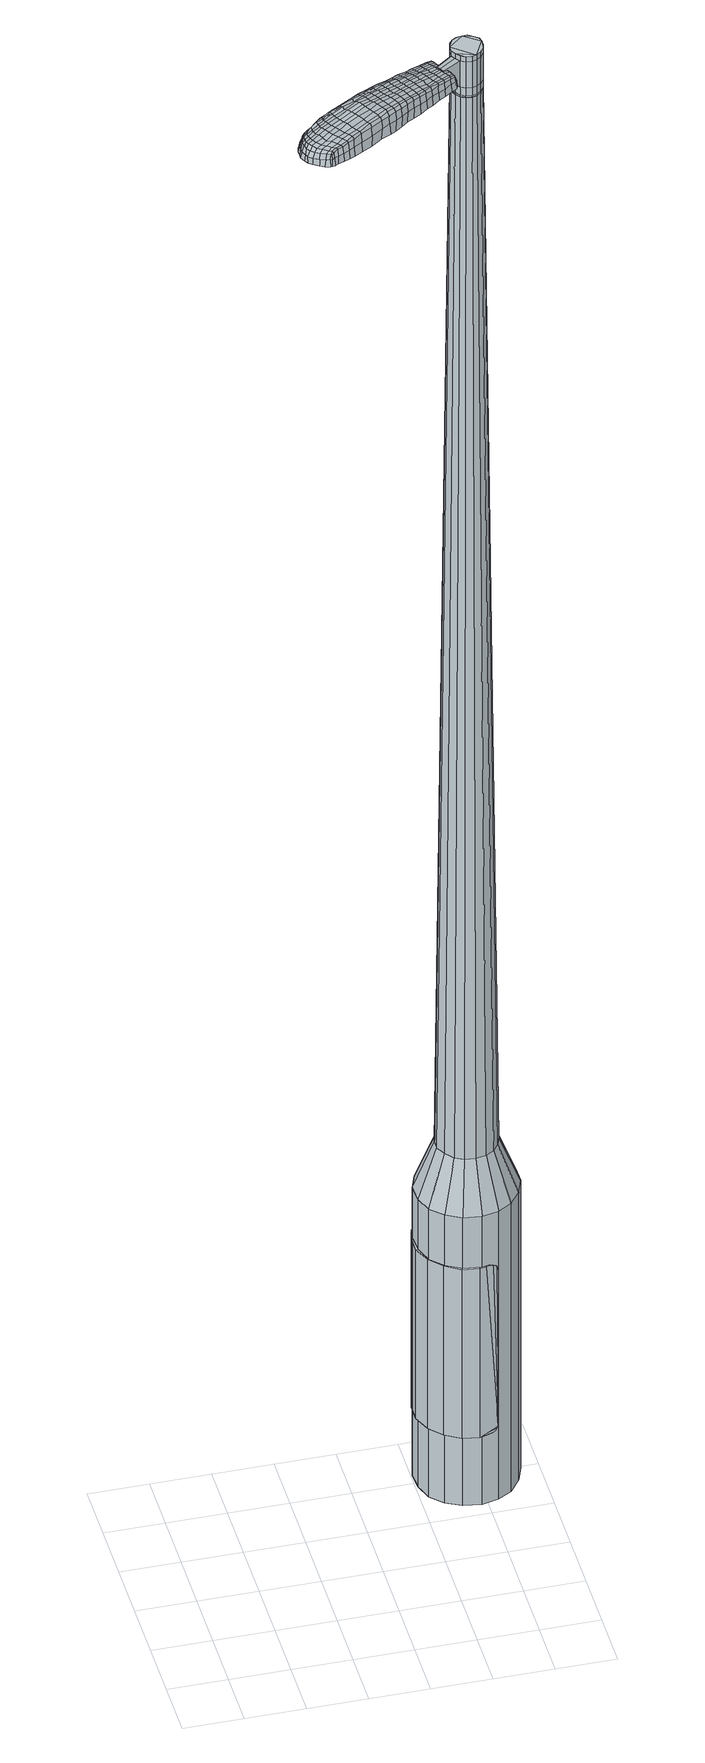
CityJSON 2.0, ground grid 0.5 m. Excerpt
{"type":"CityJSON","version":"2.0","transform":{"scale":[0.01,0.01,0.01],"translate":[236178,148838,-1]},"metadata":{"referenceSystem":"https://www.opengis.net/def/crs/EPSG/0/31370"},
"CityObjects":{
"object1":{"type":"GenericCityObject","attributes":{"cluster":32,"mean_distance_to_centroid":0.184,"new_centroid_x":236180.44,"new_centroid_y":148840.06,"mean_distance_to_camera":9.53,"H1":9.24,"H2":0.668,"Z_final":111.3,"cluster2":-1,"proj_x":236175.88,"proj_y":148832.77,"id_line":53256,"bearing_l":302.02,"distance":8.6,"orientation":"right","G_obj":212.02},"geometry":[{"type":"MultiSurface","lod":"2","boundaries":[[[0,1,2,3]],[[1,4,5,2]],[[4,6,7,5]],[[6,8,9,7]],[[8,10,11,9]],[[10,12,13,11]],[[12,14,15,13]],[[14,16,17,15]],[[16,18,19,17]],[[18,20,21,19]],[[20,22,23,21]],[[22,24,25,23]],[[24,26,27,25]],[[26,28,29,27]],[[28,30,31,29]],[[30,32,33,31]],[[32,34,35,33]],[[34,0,3,35]],[[36,37,38,39]],[[38,40,41,42]],[[41,43,42]],[[42,44,45,46]],[[45,47,46]],[[46,48,49,50]],[[49,51,50]],[[42,46,50,38]],[[50,52,39,38]],[[53,36,39]],[[2,5,7,35]],[[7,9,11,15]],[[11,13,15]],[[15,17,19,23]],[[19,21,23]],[[23,25,27,31]],[[27,29,31]],[[15,23,31,7]],[[31,33,35,7]],[[3,2,35]],[[1,0,54,55]],[[0,34,56,54]],[[34,32,57,56]],[[32,30,58,57]],[[30,28,59,58]],[[28,26,60,59]],[[26,24,61,60]],[[24,22,62,61]],[[22,20,63,62]],[[20,18,64,63]],[[18,16,65,64]],[[16,14,66,65]],[[14,12,67,66]],[[12,10,68,67]],[[10,8,69,68]],[[8,6,70,69]],[[6,4,71,70]],[[4,1,55,71]],[[55,54,72,73]],[[54,56,74,72]],[[56,57,75,74]],[[57,58,76,75]],[[58,59,77,76]],[[59,60,78,77]],[[60,61,79,78]],[[61,62,80,79]],[[62,63,81,80]],[[63,64,82,81]],[[64,65,83,82]],[[65,66,84,83]],[[66,67,85,84]],[[67,68,86,85]],[[68,69,87,86]],[[69,70,88,87]],[[70,71,89,88]],[[71,55,73,89]],[[72,90,91,92]],[[93,94,90,72]],[[95,96,94,93]],[[97,98,96,95]],[[99,100,98,97]],[[78,101,100,99]],[[102,103,101,78]],[[80,104,103,102]],[[81,105,104,80]],[[106,107,105,81]],[[83,108,107,106]],[[109,110,108,83]],[[85,111,110,109]],[[86,112,111,85]],[[113,114,112,86]],[[115,116,114,113]],[[89,117,116,115]],[[92,91,117,89]],[[118,119,120,121]],[[122,118,121,123]],[[124,122,123,125]],[[126,124,125,127]],[[128,126,127,129]],[[130,128,129,131]],[[132,130,131,133]],[[134,132,133,135]],[[136,134,135,137]],[[138,136,137,139]],[[140,138,139,141]],[[142,140,141,143]],[[144,142,143,145]],[[146,144,145,147]],[[148,146,147,149]],[[150,148,149,151]],[[73,72,92]],[[74,93,72]],[[74,75,95,93]],[[75,76,97,95]],[[76,77,99,97]],[[77,78,99]],[[79,102,78]],[[79,80,102]],[[82,106,81]],[[82,83,106]],[[84,109,83]],[[84,85,109]],[[87,113,86]],[[87,88,115,113]],[[88,89,115]],[[73,92,89]],[[152,91,90]],[[152,117,91]],[[153,116,117]],[[153,154,114,116]],[[154,112,114]],[[155,110,111]],[[155,108,110]],[[156,107,108]],[[156,105,107]],[[157,103,104]],[[157,101,103]],[[158,100,101]],[[158,159,98,100]],[[159,160,96,98]],[[160,161,94,96]],[[161,90,94]],[[39,52,150,162]],[[152,90,163,151]],[[53,39,162,119]],[[90,161,120,163]],[[36,53,119,118]],[[161,160,121,120]],[[37,36,118,122]],[[160,159,123,121]],[[38,37,122,124]],[[159,158,125,123]],[[40,38,124,126]],[[158,101,127,125]],[[41,40,126,128]],[[101,157,129,127]],[[43,41,128,130]],[[157,104,131,129]],[[42,43,130,132]],[[104,105,133,131]],[[44,42,132,134]],[[105,156,135,133]],[[45,44,134,136]],[[156,108,137,135]],[[47,45,136,138]],[[108,155,139,137]],[[46,47,138,140]],[[155,111,141,139]],[[48,46,140,142]],[[111,112,143,141]],[[49,48,142,144]],[[112,154,145,143]],[[51,49,144,146]],[[154,153,147,145]],[[50,51,146,148]],[[153,117,149,147]],[[52,50,148,150]],[[117,152,151,149]],[[150,151,164,165]],[[151,163,166,164]],[[163,120,167,166]],[[120,119,168,167]],[[119,162,169,168]],[[162,150,165,169]],[[170,171,172,173]],[[174,170,173,175]],[[170,174,176,177]],[[171,170,177,178]],[[179,180,181,182]],[[183,179,182,184]],[[179,183,185,186]],[[180,179,186,187]],[[188,189,190,191]],[[192,188,191,193]],[[188,192,194,195]],[[189,188,195,196]],[[197,198,199,200]],[[201,197,200,202]],[[197,201,203,204]],[[198,197,204,205]],[[206,207,208,209]],[[210,206,209,211]],[[206,210,212,213]],[[207,206,213,214]],[[215,216,217,218]],[[219,215,218,220]],[[215,219,221,222]],[[216,215,222,223]],[[224,225,226,227]],[[216,224,227,217]],[[224,216,223,228]],[[225,224,228,229]],[[230,231,232,233]],[[225,230,233,226]],[[230,225,229,234]],[[231,230,234,235]],[[236,174,175,237]],[[231,236,237,232]],[[236,231,235,238]],[[174,236,238,176]],[[239,240,241,242]],[[243,239,242,244]],[[239,243,245,246]],[[240,239,246,247]],[[248,249,250,251]],[[240,248,251,241]],[[248,240,247,252]],[[249,248,252,253]],[[254,255,256,257]],[[249,254,257,250]],[[254,249,253,258]],[[255,254,258,259]],[[260,261,262,263]],[[255,260,263,256]],[[260,255,259,264]],[[261,260,264,265]],[[266,171,178,267]],[[261,266,267,262]],[[266,261,265,268]],[[171,266,268,172]],[[269,270,271,272]],[[273,269,272,274]],[[269,273,275,276]],[[270,269,276,277]],[[278,279,280,281]],[[270,278,281,271]],[[278,270,277,282]],[[279,278,282,283]],[[284,285,286,287]],[[279,284,287,280]],[[284,279,283,288]],[[285,284,288,289]],[[290,183,184,291]],[[285,290,291,286]],[[290,285,289,292]],[[183,290,292,185]],[[293,294,295,296]],[[297,293,296,298]],[[293,297,299,300]],[[294,293,300,301]],[[302,303,304,305]],[[294,302,305,295]],[[302,294,301,306]],[[303,302,306,307]],[[308,309,310,311]],[[303,308,311,304]],[[308,303,307,312]],[[309,308,312,313]],[[314,315,316,317]],[[309,314,317,310]],[[314,309,313,318]],[[315,314,318,319]],[[320,180,187,321]],[[315,320,321,316]],[[320,315,319,322]],[[180,320,322,181]],[[323,209,208,324]],[[325,323,324,326]],[[323,325,327,328]],[[209,323,328,211]],[[329,325,326,330]],[[331,329,330,332]],[[329,331,333,334]],[[325,329,334,327]],[[335,331,332,336]],[[337,335,336,338]],[[335,337,339,340]],[[331,335,340,333]],[[341,337,338,342]],[[343,341,342,344]],[[341,343,345,346]],[[337,341,346,339]],[[347,343,344,348]],[[198,347,348,199]],[[347,198,205,349]],[[343,347,349,345]],[[350,351,196,195]],[[352,350,195,194]],[[350,352,353,354]],[[351,350,354,355]],[[356,357,355,354]],[[358,356,354,353]],[[356,358,359,360]],[[357,356,360,361]],[[362,363,361,360]],[[364,362,360,359]],[[362,364,365,366]],[[363,362,366,367]],[[368,369,367,366]],[[370,368,366,365]],[[368,370,203,201]],[[369,368,201,202]],[[371,372,373,374]],[[273,371,374,275]],[[371,273,274,375]],[[372,371,375,376]],[[377,192,193,378]],[[372,377,378,373]],[[377,372,376,379]],[[192,377,379,194]],[[380,381,382,383]],[[219,380,383,221]],[[380,219,220,384]],[[381,380,384,385]],[[386,387,388,389]],[[381,386,389,382]],[[386,381,385,390]],[[387,386,390,391]],[[392,189,196,393]],[[387,392,393,388]],[[392,387,391,394]],[[189,392,394,190]],[[395,396,397,398]],[[177,395,398,178]],[[395,177,176,399]],[[396,395,399,400]],[[401,402,403,404]],[[396,401,404,397]],[[401,396,400,405]],[[402,401,405,406]],[[407,200,199,408]],[[402,407,408,403]],[[407,402,406,409]],[[200,407,409,202]],[[410,411,412,413]],[[182,410,413,184]],[[410,182,181,414]],[[411,410,414,415]],[[416,204,203,417]],[[411,416,417,412]],[[416,411,415,418]],[[204,416,418,205]],[[419,420,421,422]],[[297,419,422,299]],[[419,297,298,423]],[[420,419,423,424]],[[425,210,211,426]],[[420,425,426,421]],[[425,420,424,427]],[[210,425,427,212]],[[428,429,430,431]],[[243,428,431,245]],[[428,243,244,432]],[[429,428,432,433]],[[434,435,436,437]],[[429,434,437,430]],[[434,429,433,438]],[[435,434,438,439]],[[440,207,214,441]],[[435,440,441,436]],[[440,435,439,442]],[[207,440,442,208]],[[443,444,433,432]],[[242,443,432,244]],[[443,242,241,445]],[[444,443,445,446]],[[447,448,439,438]],[[444,447,438,433]],[[447,444,446,449]],[[448,447,449,450]],[[451,324,208,442]],[[448,451,442,439]],[[451,448,450,452]],[[324,451,452,326]],[[453,454,455,456]],[[300,453,456,301]],[[453,300,299,422]],[[454,453,422,421]],[[457,328,327,458]],[[454,457,458,455]],[[457,454,421,426]],[[328,457,426,211]],[[459,460,446,445]],[[251,459,445,241]],[[459,251,250,461]],[[460,459,461,462]],[[463,464,450,449]],[[460,463,449,446]],[[463,460,462,465]],[[464,463,465,466]],[[467,330,326,452]],[[464,467,452,450]],[[467,464,466,468]],[[330,467,468,332]],[[469,470,471,472]],[[306,469,472,307]],[[469,306,301,456]],[[470,469,456,455]],[[473,334,333,474]],[[470,473,474,471]],[[473,470,455,458]],[[334,473,458,327]],[[475,476,462,461]],[[257,475,461,250]],[[475,257,256,477]],[[476,475,477,478]],[[479,480,466,465]],[[476,479,465,462]],[[479,476,478,481]],[[480,479,481,482]],[[483,336,332,468]],[[480,483,468,466]],[[483,480,482,484]],[[336,483,484,338]],[[485,486,487,488]],[[312,485,488,313]],[[485,312,307,472]],[[486,485,472,471]],[[489,340,339,490]],[[486,489,490,487]],[[489,486,471,474]],[[340,489,474,333]],[[491,492,478,477]],[[263,491,477,256]],[[491,263,262,493]],[[492,491,493,494]],[[495,496,482,481]],[[492,495,481,478]],[[495,492,494,497]],[[496,495,497,498]],[[499,342,338,484]],[[496,499,484,482]],[[499,496,498,500]],[[342,499,500,344]],[[501,502,503,504]],[[318,501,504,319]],[[501,318,313,488]],[[502,501,488,487]],[[505,346,345,506]],[[502,505,506,503]],[[505,502,487,490]],[[346,505,490,339]],[[507,508,494,493]],[[267,507,493,262]],[[507,267,178,398]],[[508,507,398,397]],[[509,510,498,497]],[[508,509,497,494]],[[509,508,397,404]],[[510,509,404,403]],[[511,348,344,500]],[[510,511,500,498]],[[511,510,403,408]],[[348,511,408,199]],[[512,513,415,414]],[[322,512,414,181]],[[512,322,319,504]],[[513,512,504,503]],[[514,349,205,418]],[[513,514,418,415]],[[514,513,503,506]],[[349,514,506,345]],[[515,516,376,375]],[[272,515,375,274]],[[515,272,271,517]],[[516,515,517,518]],[[519,352,194,379]],[[516,519,379,376]],[[519,516,518,520]],[[352,519,520,353]],[[521,522,523,524]],[[222,521,524,223]],[[521,222,221,383]],[[522,521,383,382]],[[525,526,527,528]],[[522,525,528,523]],[[525,522,382,389]],[[526,525,389,388]],[[529,351,355,530]],[[526,529,530,527]],[[529,526,388,393]],[[351,529,393,196]],[[531,532,518,517]],[[281,531,517,271]],[[531,281,280,533]],[[532,531,533,534]],[[535,358,353,520]],[[532,535,520,518]],[[535,532,534,536]],[[358,535,536,359]],[[537,538,539,540]],[[228,537,540,229]],[[537,228,223,524]],[[538,537,524,523]],[[541,542,543,544]],[[538,541,544,539]],[[541,538,523,528]],[[542,541,528,527]],[[545,357,361,546]],[[542,545,546,543]],[[545,542,527,530]],[[357,545,530,355]],[[547,548,534,533]],[[287,547,533,280]],[[547,287,286,549]],[[548,547,549,550]],[[551,364,359,536]],[[548,551,536,534]],[[551,548,550,552]],[[364,551,552,365]],[[553,554,555,556]],[[234,553,556,235]],[[553,234,229,540]],[[554,553,540,539]],[[557,558,559,560]],[[554,557,560,555]],[[557,554,539,544]],[[558,557,544,543]],[[561,363,367,562]],[[558,561,562,559]],[[561,558,543,546]],[[363,561,546,361]],[[563,564,550,549]],[[291,563,549,286]],[[563,291,184,413]],[[564,563,413,412]],[[565,370,365,552]],[[564,565,552,550]],[[565,564,412,417]],[[370,565,417,203]],[[566,567,400,399]],[[238,566,399,176]],[[566,238,235,556]],[[567,566,556,555]],[[568,569,406,405]],[[567,568,405,400]],[[568,567,555,560]],[[569,568,560,559]],[[570,369,202,409]],[[569,570,409,406]],[[570,569,559,562]],[[369,570,562,367]],[[571,572,573,574]],[[574,573,575,576]],[[577,575,573,578]],[[578,573,572,579]],[[580,581,582,583]],[[583,582,584,585]],[[586,584,582,587]],[[587,582,581,588]],[[589,590,591,592]],[[592,591,593,594]],[[595,593,591,596]],[[596,591,590,597]],[[598,599,600,601]],[[601,600,602,603]],[[604,602,600,605]],[[605,600,599,606]],[[607,608,609,610]],[[610,609,611,612]],[[613,611,609,614]],[[614,609,608,615]],[[616,617,618,619]],[[619,618,620,621]],[[622,620,618,623]],[[623,618,617,624]],[[625,626,627,628]],[[628,627,617,616]],[[624,617,627,629]],[[629,627,626,630]],[[631,632,633,634]],[[634,633,626,625]],[[630,626,633,635]],[[635,633,632,636]],[[576,575,637,638]],[[638,637,632,631]],[[636,632,637,639]],[[639,637,575,577]],[[640,641,642,643]],[[643,642,644,645]],[[646,644,642,647]],[[647,642,641,648]],[[649,650,651,652]],[[652,651,641,640]],[[648,641,651,653]],[[653,651,650,654]],[[655,656,657,658]],[[658,657,650,649]],[[654,650,657,659]],[[659,657,656,660]],[[661,662,663,664]],[[664,663,656,655]],[[660,656,663,665]],[[665,663,662,666]],[[579,572,667,668]],[[668,667,662,661]],[[666,662,667,669]],[[669,667,572,571]],[[670,671,672,673]],[[673,672,674,675]],[[676,674,672,677]],[[677,672,671,678]],[[679,680,681,682]],[[682,681,671,670]],[[678,671,681,683]],[[683,681,680,684]],[[685,686,687,688]],[[688,687,680,679]],[[684,680,687,689]],[[689,687,686,690]],[[585,584,691,692]],[[692,691,686,685]],[[690,686,691,693]],[[693,691,584,586]],[[694,695,696,697]],[[697,696,698,699]],[[700,698,696,701]],[[701,696,695,702]],[[703,704,705,706]],[[706,705,695,694]],[[702,695,705,707]],[[707,705,704,708]],[[709,710,711,712]],[[712,711,704,703]],[[708,704,711,713]],[[713,711,710,714]],[[715,716,717,718]],[[718,717,710,709]],[[714,710,717,719]],[[719,717,716,720]],[[588,581,721,722]],[[722,721,716,715]],[[720,716,721,723]],[[723,721,581,580]],[[607,610,724,725]],[[725,724,726,727]],[[728,726,724,729]],[[729,724,610,612]],[[727,726,730,731]],[[731,730,732,733]],[[734,732,730,735]],[[735,730,726,728]],[[733,732,736,737]],[[737,736,738,739]],[[740,738,736,741]],[[741,736,732,734]],[[739,738,742,743]],[[743,742,744,745]],[[746,744,742,747]],[[747,742,738,740]],[[745,744,748,749]],[[749,748,599,598]],[[606,599,748,750]],[[750,748,744,746]],[[597,751,752,596]],[[596,752,753,595]],[[754,753,752,755]],[[755,752,751,756]],[[756,757,758,755]],[[755,758,759,754]],[[760,759,758,761]],[[761,758,757,762]],[[762,763,764,761]],[[761,764,765,760]],[[766,765,764,767]],[[767,764,763,768]],[[768,769,770,767]],[[767,770,771,766]],[[604,771,770,602]],[[602,770,769,603]],[[772,773,774,775]],[[775,774,674,676]],[[675,674,774,776]],[[776,774,773,777]],[[594,593,778,779]],[[779,778,773,772]],[[777,773,778,780]],[[780,778,593,595]],[[781,782,783,784]],[[784,783,620,622]],[[621,620,783,785]],[[785,783,782,786]],[[787,788,789,790]],[[790,789,782,781]],[[786,782,789,791]],[[791,789,788,792]],[[597,590,793,794]],[[794,793,788,787]],[[792,788,793,795]],[[795,793,590,589]],[[796,797,798,799]],[[799,798,578,579]],[[577,578,798,800]],[[800,798,797,801]],[[802,803,804,805]],[[805,804,797,796]],[[801,797,804,806]],[[806,804,803,807]],[[598,601,808,809]],[[809,808,803,802]],[[807,803,808,810]],[[810,808,601,603]],[[811,812,813,814]],[[814,813,583,585]],[[580,583,813,815]],[[815,813,812,816]],[[604,605,817,818]],[[818,817,812,811]],[[816,812,817,819]],[[819,817,605,606]],[[820,821,822,823]],[[823,822,698,700]],[[699,698,822,824]],[[824,822,821,825]],[[612,611,826,827]],[[827,826,821,820]],[[825,821,826,828]],[[828,826,611,613]],[[829,830,831,832]],[[832,831,644,646]],[[645,644,831,833]],[[831,830,833]],[[834,835,836,837]],[[837,836,830,829]],[[833,830,836,838]],[[838,836,835,839]],[[615,608,840,841]],[[841,840,835,834]],[[839,835,840,842]],[[842,840,608,607]],[[843,844,833]],[[833,844,643,645]],[[640,643,844,845]],[[844,843,845]],[[839,846,847,838]],[[838,847,843,833]],[[845,843,847,848]],[[848,847,846,849]],[[607,725,850,842]],[[842,850,846,839]],[[849,846,850,851]],[[851,850,725,727]],[[852,853,854,855]],[[855,854,701,702]],[[700,701,854,823]],[[823,854,853,820]],[[728,729,856,857]],[[857,856,853,852]],[[820,853,856,827]],[[827,856,729,612]],[[858,859,845]],[[845,859,652,640]],[[649,652,859,860]],[[860,859,858,861]],[[849,862,863,848]],[[848,863,858,845]],[[861,858,863,864]],[[864,863,862,865]],[[727,731,866,851]],[[851,866,862,849]],[[865,862,866,867]],[[867,866,731,733]],[[868,869,870,871]],[[871,870,707,708]],[[702,707,870,855]],[[855,870,869,852]],[[734,735,872,873]],[[873,872,869,868]],[[852,869,872,857]],[[857,872,735,728]],[[861,874,875,860]],[[860,875,658,649]],[[655,658,875,876]],[[876,875,874,877]],[[865,878,879,864]],[[864,879,874,861]],[[877,874,879,880]],[[880,879,878,881]],[[733,737,882,867]],[[867,882,878,865]],[[881,878,882,883]],[[883,882,737,739]],[[884,885,886,887]],[[887,886,713,714]],[[708,713,886,871]],[[871,886,885,868]],[[740,741,888,889]],[[889,888,885,884]],[[868,885,888,873]],[[873,888,741,734]],[[877,890,891,876]],[[876,891,664,655]],[[661,664,891,892]],[[892,891,890,893]],[[881,894,895,880]],[[880,895,890,877]],[[893,890,895,896]],[[896,895,894,897]],[[739,743,898,883]],[[883,898,894,881]],[[897,894,898,899]],[[899,898,743,745]],[[900,901,902,903]],[[903,902,719,720]],[[714,719,902,887]],[[887,902,901,884]],[[746,747,904,905]],[[905,904,901,900]],[[884,901,904,889]],[[889,904,747,740]],[[893,906,907,892]],[[892,907,668,661]],[[579,668,907,799]],[[799,907,906,796]],[[897,908,909,896]],[[896,909,906,893]],[[796,906,909,805]],[[805,909,908,802]],[[745,749,910,899]],[[899,910,908,897]],[[802,908,910,809]],[[809,910,749,598]],[[816,911,912,815]],[[815,912,723,580]],[[720,723,912,903]],[[903,912,911,900]],[[606,750,913,819]],[[819,913,911,816]],[[900,911,913,905]],[[905,913,750,746]],[[777,914,915,776]],[[776,915,673,675]],[[670,673,915,916]],[[916,915,914,917]],[[595,753,918,780]],[[780,918,914,777]],[[917,914,918,919]],[[919,918,753,754]],[[920,921,922,923]],[[923,922,623,624]],[[622,623,922,784]],[[784,922,921,781]],[[924,925,926,927]],[[927,926,921,920]],[[781,921,926,790]],[[790,926,925,787]],[[756,751,928,929]],[[929,928,925,924]],[[787,925,928,794]],[[794,928,751,597]],[[917,930,931,916]],[[916,931,682,670]],[[679,682,931,932]],[[932,931,930,933]],[[754,759,934,919]],[[919,934,930,917]],[[933,930,934,935]],[[935,934,759,760]],[[936,937,938,939]],[[939,938,629,630]],[[624,629,938,923]],[[923,938,937,920]],[[940,941,942,943]],[[943,942,937,936]],[[920,937,942,927]],[[927,942,941,924]],[[762,757,944,945]],[[945,944,941,940]],[[924,941,944,929]],[[929,944,757,756]],[[933,946,947,932]],[[932,947,688,679]],[[685,688,947,948]],[[948,947,946,949]],[[760,765,950,935]],[[935,950,946,933]],[[949,946,950,951]],[[951,950,765,766]],[[952,953,954,955]],[[955,954,635,636]],[[630,635,954,939]],[[939,954,953,936]],[[956,957,958,959]],[[959,958,953,952]],[[936,953,958,943]],[[943,958,957,940]],[[768,763,960,961]],[[961,960,957,956]],[[940,957,960,945]],[[945,960,763,762]],[[949,962,963,948]],[[948,963,692,685]],[[585,692,963,814]],[[814,963,962,811]],[[766,771,964,951]],[[951,964,962,949]],[[811,962,964,818]],[[818,964,771,604]],[[801,965,966,800]],[[800,966,639,577]],[[636,639,966,955]],[[955,966,965,952]],[[807,967,968,806]],[[806,968,965,801]],[[952,965,968,959]],[[959,968,967,956]],[[603,769,969,810]],[[810,969,967,807]],[[956,967,969,961]],[[961,969,769,768]],[[571,574,173,172]],[[574,576,175,173]],[[586,587,186,185]],[[587,588,187,186]],[[589,592,191,190]],[[592,594,193,191]],[[613,614,213,212]],[[614,615,214,213]],[[616,619,218,217]],[[619,621,220,218]],[[625,628,227,226]],[[628,616,217,227]],[[631,634,233,232]],[[634,625,226,233]],[[576,638,237,175]],[[638,631,232,237]],[[646,647,246,245]],[[647,648,247,246]],[[648,653,252,247]],[[653,654,253,252]],[[654,659,258,253]],[[659,660,259,258]],[[660,665,264,259]],[[665,666,265,264]],[[666,669,268,265]],[[669,571,172,268]],[[676,677,276,275]],[[677,678,277,276]],[[678,683,282,277]],[[683,684,283,282]],[[684,689,288,283]],[[689,690,289,288]],[[690,693,292,289]],[[693,586,185,292]],[[694,697,296,295]],[[697,699,298,296]],[[703,706,305,304]],[[706,694,295,305]],[[709,712,311,310]],[[712,703,304,311]],[[715,718,317,316]],[[718,709,310,317]],[[588,722,321,187]],[[722,715,316,321]],[[772,775,374,373]],[[775,676,275,374]],[[594,779,378,193]],[[779,772,373,378]],[[621,785,384,220]],[[785,786,385,384]],[[786,791,390,385]],[[791,792,391,390]],[[792,795,394,391]],[[795,589,190,394]],[[699,824,423,298]],[[824,825,424,423]],[[825,828,427,424]],[[828,613,212,427]],[[829,832,431,430]],[[832,646,245,431]],[[834,837,437,436]],[[837,829,430,437]],[[615,841,441,214]],[[841,834,436,441]],[[970,971,972,973]],[[974,975,973,972]],[[976,977,978,979]],[[980,981,982,983]],[[971,984,985,972]],[[986,974,972,985]],[[987,976,979,988]],[[989,990,981,980]],[[984,991,992,985]],[[992,993,986,985]],[[994,987,988,995]],[[996,990,989,997]],[[991,998,999,992]],[[999,1000,993,992]],[[1001,994,995,1002]],[[1003,996,997,1004]],[[1005,1006,1007,1008]],[[1009,1010,1006,1005]],[[1009,1011,1012,1010]],[[1011,1013,1014,1012]],[[1015,1016,1017,1018]],[[1019,1020,1016,1015]],[[1021,1022,1020,1019]],[[1023,1024,1022,1021]],[[1018,1007,1006,1015]],[[1015,1006,1010,1019]],[[1010,1012,1021,1019]],[[1012,1014,1023,1021]],[[979,978,975,974]],[[988,979,974,986]],[[993,995,988,986]],[[1000,1002,995,993]],[[980,983,977,976]],[[989,980,976,987]],[[997,989,987,994]],[[1004,997,994,1001]],[[981,1005,1008,982]],[[990,1009,1005,981]],[[1011,1009,990,996]],[[1013,1011,996,1003]],[[1025,1026,1027,1028]],[[1027,1029,1030,1031]],[[1027,1031,1032,1033]],[[1027,1033,1028]],[[1034,1025,1028,1035]],[[1036,1035,1028,1037]],[[1038,1037,1028]],[[1039,1027,1026,1040]],[[1041,1039,1040,1042]],[[1043,1041,1042,1044]],[[1045,1043,1044,1046]],[[1047,1045,1046,1048]],[[1048,1049,1050,1051]],[[1048,1051,1052,1053]],[[1048,1053,1054,1055]],[[1054,1056,1057,1058]],[[1054,1058,1059,1060]],[[1054,1060,1055]],[[1048,1055,1047]],[[1061,1062,1026,1025]],[[1063,1064,1029,1027]],[[1065,1066,1038,1028]],[[1062,1067,1040,1026]],[[1068,1063,1027,1039]],[[1067,1069,1042,1040]],[[1070,1068,1039,1041]],[[1069,1071,1044,1042]],[[1072,1070,1041,1043]],[[1071,1073,1046,1044]],[[1074,1072,1043,1045]],[[1073,1075,1048,1046]],[[1076,1074,1045,1047]],[[1075,1077,1049,1048]],[[1078,1079,1056,1054]],[[1080,1076,1047,1055]],[[1050,1049,1077,1081]],[[1051,1050,1081,1082]],[[1052,1051,1082,1083]],[[1053,1052,1083,1084]],[[1054,1053,1084,1078]],[[1085,1061,1025,1034]],[[1086,1085,1034,1035]],[[1087,1086,1035,1036]],[[1088,1087,1036,1037]],[[1066,1088,1037,1038]],[[1030,1029,1064,1089]],[[1057,1056,1079,1090]],[[1031,1030,1089,1091]],[[1032,1031,1091,1092]],[[1033,1032,1092,1093]],[[1028,1033,1093,1065]],[[1058,1057,1090,1094]],[[1059,1058,1094,1095]],[[1060,1059,1095,1096]],[[1055,1060,1096,1080]]]}]}
},
"vertices":[
[207,181,384],[202,195,384],[202,195,96],[207,181,96],[201,210,384],[201,210,96],[206,224,384],[206,224,96],[215,235,384],[215,235,96],[227,243,384],[227,243,96],[242,246,384],[242,246,96],[256,244,384],[256,244,96],[269,237,384],[269,237,96],[279,226,384],[279,226,96],[285,213,384],[285,213,96],[285,198,384],[285,198,96],[280,184,384],[280,184,96],[271,172,384],[271,172,96],[259,165,384],[259,165,96],[245,162,384],[245,162,96],[230,164,384],[230,164,96],[217,171,384],[217,171,96],[239,191,1524],[244,190,1524],[248,191,1524],[232,197,1524],[252,194,1524],[255,198,1524],[256,207,1524],[256,202,1524],[255,211,1524],[251,214,1524],[243,217,1524],[247,217,1524],[238,216,1524],[234,214,1524],[230,206,1524],[231,210,1524],[230,201,1524],[235,193,1524],[222,191,429],[218,199,429],[228,184,429],[235,180,429],[244,179,429],[253,181,429],[260,185,429],[265,192,429],[268,200,429],[268,209,429],[264,217,429],[259,224,429],[251,228,429],[242,229,429],[234,227,429],[226,223,429],[221,216,429],[218,207,429],[232,197,1483],[230,201,1483],[235,193,1483],[239,191,1483],[244,190,1483],[248,191,1483],[252,194,1483],[255,198,1483],[256,202,1483],[256,207,1483],[255,211,1483],[251,214,1483],[247,217,1483],[243,217,1483],[238,216,1483],[234,214,1483],[231,210,1483],[230,206,1483],[232,197,1485],[231,201,1485],[231,201,1483],[235,194,1483],[235,194,1485],[239,192,1483],[239,192,1485],[244,191,1483],[244,191,1485],[248,192,1483],[248,192,1485],[252,194,1485],[254,198,1483],[254,198,1485],[256,202,1485],[256,207,1485],[254,211,1483],[254,211,1485],[251,214,1485],[247,216,1483],[247,216,1485],[243,217,1485],[238,216,1485],[235,213,1483],[235,213,1485],[232,210,1483],[232,210,1485],[230,206,1485],[239,191,1519],[235,193,1519],[235,193,1493],[239,191,1493],[244,190,1519],[244,190,1493],[248,191,1519],[248,191,1493],[252,194,1519],[252,194,1493],[255,198,1519],[255,198,1493],[256,202,1519],[256,202,1493],[256,207,1519],[256,207,1493],[255,211,1519],[255,211,1493],[251,214,1519],[251,214,1493],[247,217,1519],[247,217,1493],[243,217,1519],[243,217,1493],[238,216,1519],[238,216,1493],[234,214,1519],[234,214,1493],[231,210,1519],[231,210,1493],[230,206,1519],[230,206,1493],[230,201,1519],[230,201,1493],[230,201,1485],[231,210,1485],[234,214,1485],[247,217,1485],[255,211,1485],[255,198,1485],[248,191,1485],[244,190,1485],[239,191,1485],[235,193,1485],[232,197,1519],[232,197,1493],[214,190,1513],[214,190,1518],[216,187,1513],[218,184,1513],[218,184,1518],[216,187,1518],[143,164,1519],[149,168,1518],[147,168,1509],[141,165,1510],[135,160,1519],[133,160,1510],[137,159,1526],[144,163,1525],[151,167,1525],[163,131,1519],[169,135,1518],[169,137,1525],[163,133,1525],[156,127,1519],[156,128,1526],[155,125,1510],[163,129,1510],[168,133,1509],[91,107,1519],[90,110,1519],[89,110,1513],[91,107,1513],[94,104,1519],[94,104,1513],[96,105,1524],[93,108,1524],[91,111,1524],[154,147,1530],[160,151,1529],[159,153,1529],[152,149,1530],[146,142,1531],[145,145,1531],[149,139,1530],[156,144,1530],[162,148,1529],[223,190,1512],[221,192,1512],[220,191,1517],[221,189,1517],[224,187,1512],[223,187,1517],[223,186,1506],[222,189,1506],[220,192,1506],[93,132,1519],[96,134,1519],[94,134,1512],[92,132,1512],[92,130,1518],[90,130,1512],[92,129,1522],[94,131,1523],[97,133,1524],[100,137,1519],[104,140,1519],[102,141,1512],[98,137,1512],[101,136,1524],[105,139,1525],[109,143,1519],[116,148,1519],[114,148,1511],[107,144,1511],[110,143,1526],[117,147,1526],[125,154,1519],[123,154,1510],[127,153,1526],[207,200,1513],[201,196,1513],[202,195,1518],[209,199,1517],[213,202,1512],[212,201,1516],[211,202,1506],[206,200,1507],[199,197,1507],[194,192,1514],[188,189,1515],[189,188,1520],[195,192,1519],[193,193,1507],[186,189,1507],[181,185,1515],[174,182,1516],[176,181,1522],[182,185,1521],[179,186,1508],[173,182,1508],[168,178,1517],[162,175,1517],[163,174,1524],[170,177,1523],[166,179,1508],[160,175,1509],[155,171,1518],[157,170,1524],[153,172,1509],[111,101,1519],[114,102,1519],[114,104,1524],[111,102,1523],[109,100,1518],[109,101,1522],[109,99,1512],[111,99,1512],[114,101,1512],[119,104,1519],[124,107,1519],[124,109,1525],[119,106,1524],[119,103,1512],[124,105,1512],[129,110,1519],[136,114,1519],[136,116,1526],[129,111,1526],[129,108,1511],[136,112,1511],[146,120,1519],[146,122,1526],[145,118,1510],[223,174,1513],[217,169,1513],[217,168,1507],[223,172,1507],[228,177,1512],[228,176,1506],[227,178,1516],[223,175,1517],[217,171,1518],[211,165,1514],[205,161,1515],[205,159,1507],[211,164,1507],[211,167,1519],[205,162,1520],[199,156,1515],[193,152,1516],[193,150,1508],[199,155,1508],[199,158,1521],[193,154,1522],[187,148,1517],[181,144,1517],[180,142,1509],[186,146,1508],[187,150,1523],[181,145,1524],[175,139,1518],[174,137,1509],[175,141,1524],[217,186,1519],[216,188,1519],[211,182,1520],[209,184,1520],[212,180,1520],[218,184,1519],[204,178,1522],[203,181,1522],[198,174,1523],[197,177,1523],[200,172,1523],[206,176,1521],[192,170,1524],[190,173,1524],[185,166,1525],[184,169,1525],[187,164,1525],[193,168,1524],[179,162,1526],[178,165,1526],[173,158,1527],[171,161,1527],[175,156,1527],[181,160,1526],[167,155,1528],[165,157,1528],[169,152,1528],[95,110,1527],[93,113,1527],[98,107,1526],[102,109,1527],[99,112,1528],[97,115,1528],[105,115,1529],[103,119,1529],[107,112,1528],[113,116,1530],[111,119,1530],[109,123,1530],[117,123,1531],[115,126,1531],[120,120,1530],[127,125,1531],[125,128,1531],[123,131,1531],[136,135,1531],[134,138,1531],[138,132,1531],[107,100,1518],[104,100,1519],[103,99,1513],[107,98,1513],[108,101,1523],[105,102,1523],[99,102,1519],[99,101,1513],[100,103,1524],[90,128,1518],[89,125,1518],[91,125,1523],[92,128,1523],[89,128,1513],[88,126,1513],[88,122,1519],[88,118,1519],[89,118,1524],[90,122,1523],[87,122,1513],[87,118,1513],[88,114,1519],[90,115,1524],[87,114,1513],[145,162,1528],[146,160,1528],[152,164,1528],[152,166,1527],[138,158,1528],[139,156,1529],[148,158,1529],[149,155,1530],[155,159,1529],[154,162,1528],[140,153,1529],[141,151,1530],[151,152,1530],[157,156,1529],[143,148,1531],[162,135,1528],[161,137,1529],[154,132,1529],[155,130,1528],[168,139,1527],[167,141,1528],[159,140,1529],[151,135,1530],[165,144,1528],[229,179,1512],[228,181,1512],[226,181,1517],[227,179,1517],[229,178,1506],[227,180,1506],[226,184,1512],[225,184,1517],[226,183,1506],[215,202,1512],[216,201,1512],[215,201,1506],[214,202,1506],[214,201,1517],[215,200,1517],[217,199,1512],[218,196,1512],[217,196,1506],[216,199,1506],[216,198,1517],[217,196,1517],[220,194,1512],[219,194,1506],[219,193,1517],[209,198,1519],[210,197,1519],[203,194,1520],[204,193,1520],[211,195,1519],[213,193,1519],[205,191,1520],[206,189,1520],[214,191,1519],[208,187,1520],[223,176,1519],[222,178,1519],[216,174,1520],[217,172,1520],[220,181,1519],[214,177,1520],[196,191,1521],[197,189,1521],[190,187,1522],[191,186,1522],[199,187,1521],[200,185,1521],[192,184,1522],[194,181,1523],[201,183,1522],[195,179,1523],[211,168,1521],[210,170,1521],[203,165,1522],[204,164,1522],[208,172,1521],[202,168,1522],[183,184,1523],[184,182,1523],[177,180,1524],[178,178,1524],[186,180,1523],[187,178,1524],[179,176,1525],[181,174,1525],[189,175,1524],[182,171,1525],[198,159,1523],[197,161,1523],[191,157,1524],[192,155,1524],[195,164,1524],[189,160,1525],[171,176,1525],[172,175,1525],[164,173,1526],[165,171,1526],[173,173,1526],[174,170,1526],[167,169,1527],[168,166,1527],[176,167,1526],[170,164,1527],[186,151,1525],[185,153,1525],[179,149,1526],[180,147,1526],[183,156,1526],[177,152,1527],[158,169,1527],[159,168,1527],[160,165,1527],[162,163,1528],[163,160,1528],[174,143,1527],[173,145,1527],[171,148,1528],[109,102,1525],[107,103,1525],[113,104,1526],[110,105,1526],[102,105,1526],[106,107,1527],[94,129,1525],[93,127,1525],[96,129,1526],[96,131,1525],[92,124,1525],[92,120,1526],[95,122,1527],[95,126,1526],[92,116,1526],[96,119,1527],[117,106,1526],[115,107,1527],[123,109,1527],[120,111,1528],[111,110,1528],[117,113,1529],[101,134,1526],[100,132,1527],[105,136,1528],[106,138,1527],[100,129,1527],[100,126,1528],[106,129,1529],[106,133,1528],[101,122,1528],[107,126,1530],[128,112,1528],[126,114,1529],[135,117,1528],[133,118,1529],[123,117,1529],[130,121,1530],[111,141,1528],[111,139,1528],[118,144,1529],[118,146,1528],[111,136,1529],[112,133,1530],[120,138,1530],[119,141,1530],[113,130,1530],[121,134,1531],[145,123,1529],[143,125,1529],[141,128,1530],[128,152,1528],[128,150,1529],[129,147,1530],[130,144,1530],[132,141,1531],[148,167,1509],[150,166,1518],[144,162,1518],[142,163,1509],[136,158,1519],[134,159,1510],[138,157,1525],[145,162,1525],[151,165,1525],[168,139,1525],[168,137,1518],[162,133,1518],[162,135,1525],[155,128,1519],[155,130,1525],[154,126,1510],[161,131,1509],[167,135,1509],[91,111,1513],[92,111,1519],[93,109,1519],[92,108,1513],[96,106,1519],[95,106,1513],[97,107,1524],[94,109,1524],[93,112,1524],[158,153,1528],[160,150,1528],[154,147,1529],[152,149,1529],[146,142,1529],[145,144,1529],[148,139,1529],[156,144,1529],[162,148,1528],[218,190,1516],[219,191,1512],[221,188,1512],[220,188,1516],[222,186,1512],[221,186,1516],[222,185,1506],[220,188,1506],[218,190,1506],[96,133,1512],[97,132,1519],[95,130,1518],[93,131,1512],[93,129,1518],[92,129,1512],[94,128,1522],[96,129,1523],[98,131,1523],[104,139,1512],[105,138,1519],[101,135,1519],[99,136,1512],[102,134,1524],[107,138,1525],[115,147,1511],[117,146,1519],[110,142,1519],[108,142,1511],[111,141,1525],[118,145,1526],[126,152,1519],[124,153,1510],[128,151,1526],[203,194,1518],[202,194,1513],[208,198,1513],[209,197,1517],[213,200,1512],[212,199,1515],[212,200,1506],[207,198,1506],[200,195,1507],[190,186,1520],[188,187,1514],[195,191,1514],[196,190,1519],[194,191,1507],[187,188,1507],[177,179,1522],[175,180,1516],[182,184,1515],[183,183,1521],[180,184,1508],[174,181,1508],[164,172,1523],[162,173,1517],[169,176,1516],[170,176,1522],[167,177,1508],[161,174,1508],[156,169,1517],[158,169,1524],[154,170,1509],[113,105,1523],[114,104,1519],[111,103,1518],[110,104,1523],[109,102,1518],[109,103,1522],[109,101,1512],[111,101,1512],[114,102,1512],[123,110,1525],[123,109,1519],[118,106,1519],[118,108,1524],[118,104,1512],[123,107,1512],[135,117,1526],[135,116,1519],[128,112,1519],[128,113,1525],[128,110,1511],[135,114,1511],[145,122,1519],[145,124,1526],[144,120,1510],[216,170,1507],[216,171,1513],[222,175,1513],[222,174,1506],[226,179,1512],[226,177,1506],[225,179,1515],[222,177,1517],[216,172,1518],[204,161,1507],[204,162,1514],[210,167,1514],[210,165,1507],[210,168,1519],[204,164,1520],[191,152,1508],[192,154,1516],[198,158,1515],[197,156,1508],[198,160,1521],[192,155,1522],[179,143,1508],[179,145,1517],[186,149,1516],[185,148,1508],[185,151,1522],[179,147,1523],[174,141,1517],[173,139,1509],[174,143,1524],[216,186,1518],[215,188,1518],[210,182,1519],[209,184,1519],[212,179,1519],[218,183,1518],[204,178,1520],[202,180,1520],[197,174,1521],[196,176,1521],[199,171,1521],[205,175,1520],[191,170,1523],[190,172,1523],[185,166,1524],[183,168,1524],[187,163,1524],[193,167,1523],[179,162,1525],[177,165,1525],[172,158,1526],[171,161,1526],[174,155,1526],[180,159,1525],[166,154,1527],[165,157,1527],[168,151,1527],[95,113,1526],[96,111,1526],[99,108,1525],[102,110,1526],[100,113,1526],[98,116,1526],[103,119,1528],[105,116,1528],[108,113,1527],[114,117,1528],[111,120,1529],[109,123,1529],[115,126,1530],[117,124,1530],[120,121,1529],[127,125,1530],[125,128,1530],[123,131,1530],[134,138,1530],[135,135,1530],[138,132,1530],[104,101,1513],[104,102,1518],[107,102,1518],[107,100,1512],[108,103,1523],[105,104,1523],[100,104,1519],[100,103,1513],[101,105,1523],[93,125,1523],[91,125,1518],[92,127,1518],[94,127,1523],[91,128,1512],[90,125,1512],[91,119,1523],[90,118,1519],[90,122,1519],[92,122,1523],[89,122,1513],[89,118,1513],[90,115,1519],[92,115,1524],[90,114,1513],[152,163,1527],[146,160,1527],[146,161,1527],[152,164,1526],[138,157,1527],[139,155,1528],[155,158,1528],[149,155,1528],[148,157,1528],[154,161,1527],[140,153,1528],[141,150,1529],[151,152,1529],[157,156,1528],[143,147,1529],[153,132,1528],[160,137,1527],[161,136,1527],[154,131,1527],[167,140,1526],[166,141,1527],[158,140,1528],[151,135,1528],[164,144,1527],[225,180,1516],[226,180,1512],[227,179,1512],[226,179,1516],[226,178,1506],[225,179,1506],[224,183,1512],[223,183,1516],[224,182,1506],[213,200,1506],[214,199,1512],[214,200,1512],[212,201,1506],[213,199,1516],[215,195,1506],[216,195,1512],[215,198,1512],[214,198,1506],[214,197,1516],[216,194,1516],[218,193,1512],[217,193,1506],[217,192,1516],[210,196,1518],[209,197,1518],[203,193,1519],[212,192,1518],[211,194,1518],[205,191,1519],[206,188,1519],[213,190,1518],[207,186,1519],[215,174,1519],[221,178,1518],[222,177,1518],[216,173,1519],[219,180,1518],[213,176,1519],[197,189,1520],[197,190,1520],[190,186,1521],[190,185,1521],[200,185,1520],[198,187,1520],[192,183,1521],[193,181,1521],[201,182,1520],[195,179,1521],[203,165,1521],[209,169,1520],[210,169,1520],[203,164,1521],[207,172,1520],[201,168,1521],[184,181,1522],[184,182,1522],[177,179,1523],[178,178,1523],[187,177,1522],[185,179,1522],[179,176,1523],[180,173,1524],[188,175,1523],[182,171,1524],[190,157,1523],[197,161,1522],[197,160,1522],[191,156,1523],[195,164,1522],[189,160,1523],[171,174,1524],[171,175,1524],[164,171,1525],[165,171,1525],[174,170,1525],[173,172,1524],[166,168,1525],[168,166,1526],[176,167,1525],[169,163,1526],[178,149,1525],[184,153,1524],[185,152,1524],[179,148,1525],[182,156,1524],[176,152,1525],[159,167,1526],[158,168,1526],[161,162,1527],[160,165,1526],[163,159,1527],[172,145,1526],[173,144,1526],[170,148,1526],[107,104,1524],[109,104,1524],[112,106,1525],[110,106,1525],[103,106,1525],[106,108,1525],[97,129,1525],[94,126,1524],[95,128,1524],[98,130,1525],[96,122,1526],[93,120,1525],[93,123,1524],[96,125,1525],[94,117,1525],[97,119,1526],[115,108,1526],[117,108,1526],[122,111,1526],[120,112,1527],[111,111,1526],[117,114,1527],[106,135,1527],[101,132,1526],[102,133,1526],[107,137,1526],[107,129,1528],[101,125,1527],[101,129,1526],[106,132,1527],[102,122,1527],[108,126,1528],[126,115,1527],[128,114,1527],[134,118,1527],[133,119,1528],[123,117,1528],[130,122,1529],[118,143,1528],[112,139,1527],[112,140,1527],[118,144,1527],[120,137,1529],[113,133,1529],[112,136,1528],[119,140,1528],[114,130,1529],[121,134,1530],[143,125,1528],[144,124,1528],[140,128,1529],[129,149,1528],[128,150,1528],[131,144,1529],[129,147,1529],[132,141,1530],[212,201,1508],[216,195,1508],[187,179,1509],[183,185,1509],[169,168,1510],[164,175,1510],[135,147,1512],[130,155,1512],[145,165,1511],[150,157,1511],[119,138,1513],[108,130,1514],[104,138,1514],[115,146,1513],[219,189,1508],[192,172,1509],[173,161,1510],[140,140,1512],[155,149,1511],[124,130,1513],[113,123,1514],[223,184,1508],[196,165,1509],[178,153,1510],[145,132,1512],[160,141,1511],[118,115,1514],[129,122,1513],[226,178,1508],[200,159,1509],[182,146,1510],[150,124,1512],[165,133,1511],[122,108,1514],[134,114,1513],[97,123,1514],[94,119,1514],[90,125,1514],[93,130,1514],[102,116,1514],[98,113,1514],[106,109,1514],[101,107,1514],[111,102,1514],[105,101,1514],[91,114,1515],[90,110,1515],[90,111,1515],[89,118,1515],[94,111,1515],[91,109,1515],[96,107,1515],[92,108,1515],[98,103,1515],[92,107,1515],[248,161,334],[243,160,334],[243,160,165],[258,163,171],[248,161,165],[251,162,165],[254,162,166],[256,163,167],[257,163,169],[251,162,334],[254,162,333],[256,163,332],[257,163,331],[258,163,328],[229,162,165],[229,162,334],[216,170,165],[216,170,334],[206,181,165],[206,181,334],[200,195,165],[200,195,334],[200,210,165],[200,210,334],[201,214,334],[202,217,334],[203,220,333],[203,222,332],[204,223,331],[204,224,328],[201,214,165],[204,224,171],[204,223,169],[203,222,167],[203,220,166],[202,217,165],[247,164,334],[243,163,334],[243,163,165],[247,164,165],[257,166,171],[257,166,328],[230,165,334],[230,165,165],[218,172,334],[218,172,165],[208,182,334],[208,182,165],[203,195,334],[203,195,165],[202,209,334],[202,209,165],[203,213,334],[207,223,328],[207,223,171],[203,213,165],[205,216,334],[205,219,333],[206,221,332],[206,222,331],[251,164,334],[253,165,333],[255,165,332],[257,166,331],[251,164,165],[206,222,169],[253,165,166],[255,165,167],[257,166,169],[206,221,167],[205,219,166],[205,216,165]
]}
